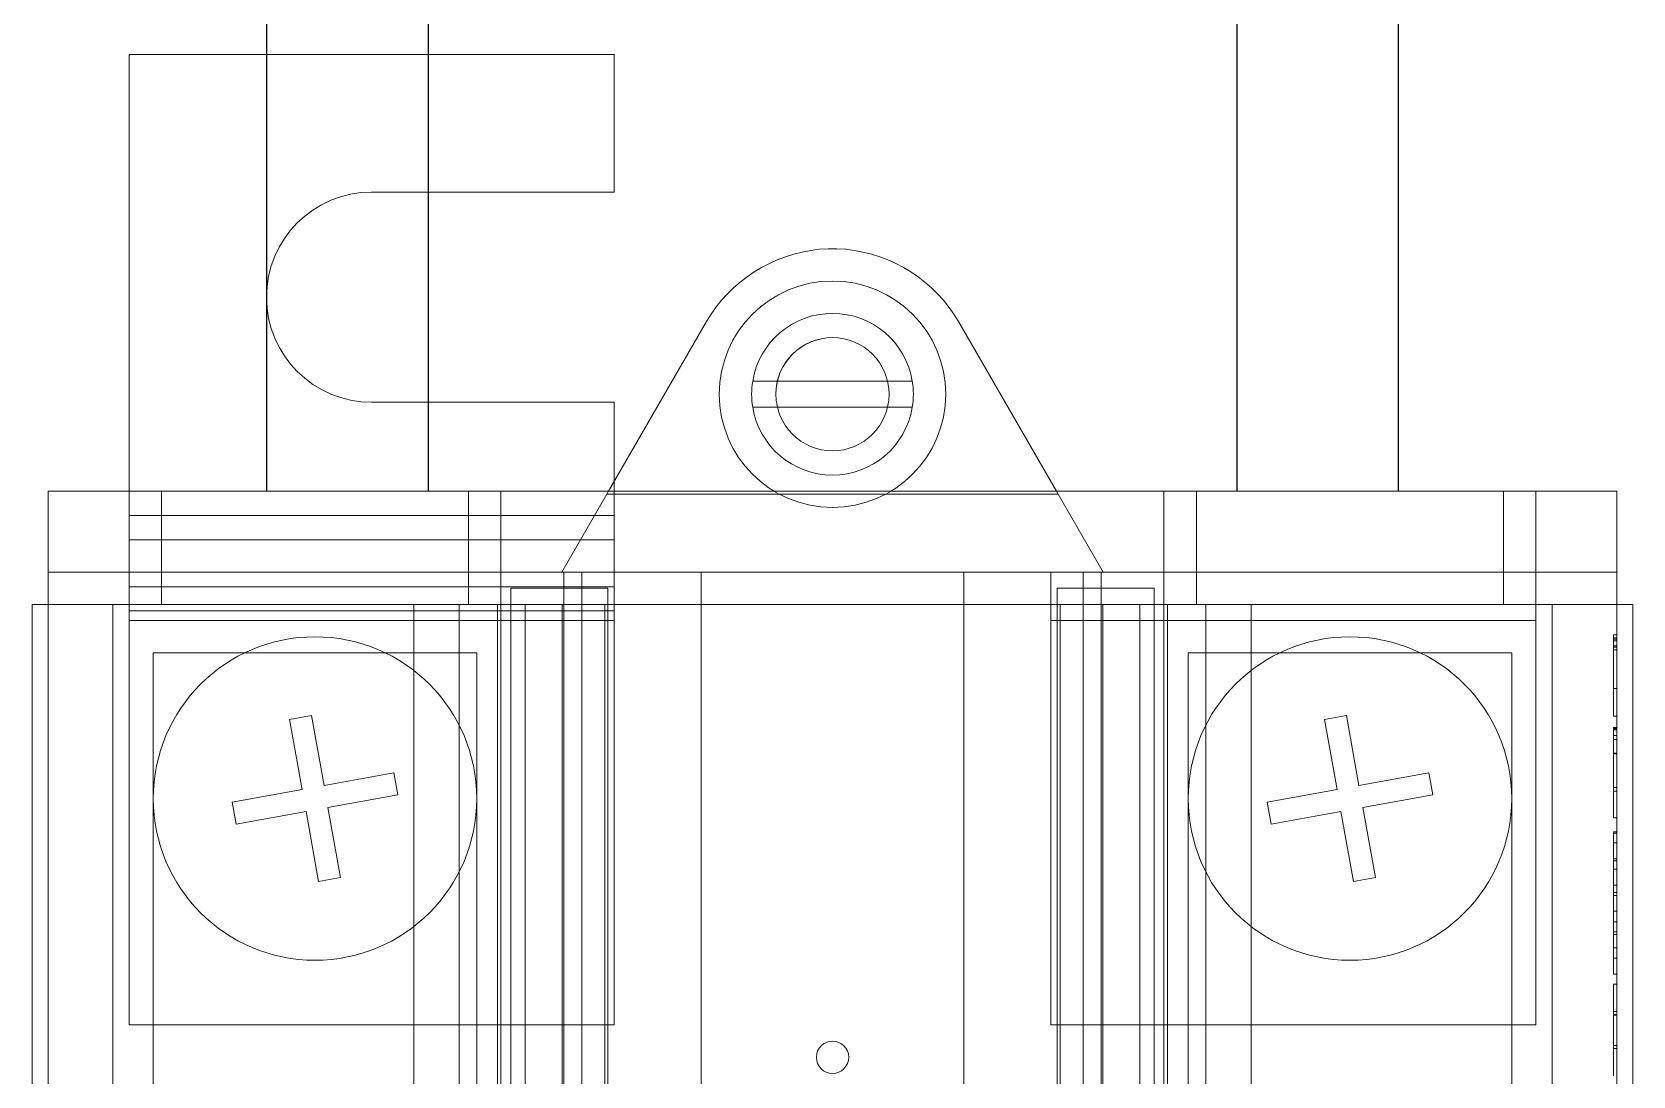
# Model space of a CAD drawing. Header units: millimetres. Extents: x 37984 to 70752, y 14140 to 37584.
# Drawn here: x 45640.73 to 45690.23, y 28303.08 to 28335.36 of the extents above; entities that cross this region are included whole.
import ezdxf

# ---------------------------------------------------------------- set-up
doc = ezdxf.new("R2010")
doc.units = ezdxf.units.MM
doc.set_wipeout_variables(frame=1)
doc.layers.add('000-PI-Oprema', color=30, linetype='Continuous', lineweight=5)
doc.layers.add('004-PI-DIN Šina', color=3, linetype='Continuous')

# ---------------------------------------------------------------- blocks, each defined once
blk = doc.blocks.new('*U529')
at = {"layer": '004-PI-DIN Šina'}
blk.add_lwpolyline([(220, -17.5), (220, 17.5), (0, 17.5), (0, -17.5)], close=True, dxfattribs=at)
for points in [[(0, 12.5), (220, 12.5)], [(0, -12.5), (220, -12.5)]]:
    blk.add_lwpolyline(points, dxfattribs=at)
blk = doc.blocks.new('TCB 17-20')
at = {"layer": '000-PI-Oprema'}
for p, q in [((45645.875, 28334.661), (45643.733, 28334.661)), ((45643.733, 28334.661), (45643.733, 28334.661)), ((45648.018, 28334.661), (45645.875, 28334.661)), ((45650.161, 28334.661), (45648.018, 28334.661)), ((45652.304, 28334.661), (45650.161, 28334.661)), ((45654.447, 28334.661), (45652.304, 28334.661)), ((45656.59, 28334.661), (45654.447, 28334.661)), ((45658.733, 28334.661), (45656.59, 28334.661)), ((45658.733, 28330.411), (45658.733, 28334.661)), ((45658.733, 28334.661), (45658.733, 28334.661)), ((45651.233, 28330.411), (45651.233, 28330.411)), ((45658.733, 28330.411), (45651.233, 28330.411)), ((45658.733, 28330.411), (45658.733, 28330.411)), ((45663.53, 28328.203), (45663.775, 28328.314)), ((45663.775, 28328.314), (45664.026, 28328.41)), ((45664.026, 28328.41), (45664.283, 28328.491)), ((45664.283, 28328.491), (45664.544, 28328.558)), ((45664.544, 28328.558), (45664.809, 28328.608)), ((45664.809, 28328.608), (45665.078, 28328.642)), ((45665.078, 28328.642), (45665.348, 28328.659)), ((45665.348, 28328.659), (45665.62, 28328.659)), ((45665.62, 28328.659), (45665.891, 28328.641)), ((45665.891, 28328.641), (45666.159, 28328.607)), ((45666.159, 28328.607), (45666.424, 28328.557)), ((45666.424, 28328.557), (45666.685, 28328.491)), ((45666.685, 28328.491), (45666.942, 28328.409)), ((45666.942, 28328.409), (45667.193, 28328.313)), ((45667.193, 28328.313), (45667.437, 28328.203)), ((45662.626, 28327.626), (45662.839, 28327.79)), ((45662.839, 28327.79), (45663.061, 28327.941)), ((45663.061, 28327.941), (45663.291, 28328.079)), ((45663.291, 28328.079), (45663.53, 28328.203)), ((45667.437, 28328.203), (45667.675, 28328.078)), ((45667.675, 28328.078), (45667.906, 28327.94)), ((45667.906, 28327.94), (45668.127, 28327.789)), ((45668.127, 28327.789), (45668.34, 28327.626)), ((45662.231, 28327.264), (45662.423, 28327.451)), ((45662.423, 28327.451), (45662.626, 28327.626)), ((45668.34, 28327.626), (45668.542, 28327.451)), ((45668.542, 28327.451), (45668.734, 28327.264)), ((45661.727, 28326.639), (45661.882, 28326.858)), ((45661.882, 28326.858), (45662.051, 28327.066)), ((45662.051, 28327.066), (45662.231, 28327.264)), ((45668.734, 28327.264), (45668.915, 28327.066)), ((45668.915, 28327.066), (45669.083, 28326.857)), ((45669.083, 28326.857), (45669.238, 28326.639)), ((45661.585, 28326.411), (45661.727, 28326.639)), ((45661.585, 28326.411), (45661.585, 28326.411)), ((45669.238, 28326.639), (45669.38, 28326.411)), ((45669.38, 28326.411), (45669.38, 28326.411)), ((45663.015, 28324.561), (45667.95, 28324.561)), ((45651.233, 28323.911), (45651.233, 28323.911)), ((45651.233, 28323.911), (45658.733, 28323.911)), ((45658.733, 28323.911), (45658.733, 28323.911)), ((45658.733, 28321.47), (45658.733, 28323.911)), ((45663.015, 28323.761), (45667.95, 28323.761)), ((45640.733, 28289.661), (45640.733, 28317.661)), ((45640.733, 28317.661), (45640.733, 28317.661)), ((45690.232, 28317.661), (45690.232, 28289.661)), ((45690.232, 28317.661), (45690.232, 28317.661))]:
    blk.add_line(p, q, dxfattribs=at)
for centre, radius, start, end in [((45651.233, 28327.161), 3.25, 90, 180), ((45665.482, 28324.161), 3.5, 0, 180), ((45651.233, 28327.161), 3.25, 180, 270), ((45665.482, 28324.161), 2.5, 9.2069, 170.7931), ((45665.482, 28324.161), 1.75, 0, 180), ((45665.482, 28324.161), 2.5, 170.7931, 180), ((45665.482, 28324.161), 2.5, 0, 9.2069), ((45665.482, 28324.161), 2.5, 180, 189.2069), ((45665.482, 28324.161), 1.75, 180, 0), ((45665.482, 28324.161), 2.5, 350.7931, 0), ((45665.482, 28324.161), 2.5, 189.2069, 350.7931)]:
    blk.add_arc(centre, radius, start, end, dxfattribs=at)
for start_param, end_param in [(1.570796, 3.141593), (0, 1.570796), (3.141593, 6.283185)]:
    blk.add_ellipse((45665.482, 28324.161), major_axis=(1.75, 0), ratio=1, start_param=start_param, end_param=end_param, dxfattribs=at)
at = {"color": 0}
blk.add_wipeout([(45641.232, 28321.161), (45689.732, 28321.161), (45689.732, 28286.161), (45641.232, 28286.161)], dxfattribs=at).dxf.layer = '000-PI-Oprema'
at = {"layer": '000-PI-Oprema'}
for p, q in [((45643.733, 28321.161), (45643.733, 28334.661)), ((45658.554, 28321.161), (45661.585, 28326.411)), ((45669.38, 28326.411), (45672.411, 28321.161)), ((45658.733, 28320.406), (45658.733, 28321.47)), ((45641.232, 28321.161), (45689.732, 28321.161)), ((45641.232, 28321.161), (45641.232, 28321.161)), ((45641.232, 28317.661), (45641.232, 28321.161)), ((45643.732, 28321.161), (45643.732, 28321.161)), ((45643.732, 28321.161), (45643.732, 28317.661)), ((45643.733, 28320.406), (45643.733, 28321.161)), ((45644.732, 28321.161), (45644.732, 28317.661)), ((45644.732, 28321.161), (45644.732, 28317.661)), ((45654.232, 28321.161), (45654.232, 28317.661)), ((45654.232, 28321.161), (45654.232, 28317.661)), ((45655.232, 28321.161), (45655.232, 28321.161)), ((45655.232, 28321.161), (45655.232, 28317.661)), ((45657.111, 28318.661), (45658.501, 28321.069)), ((45658.501, 28321.069), (45658.554, 28321.161)), ((45658.501, 28321.069), (45672.464, 28321.069)), ((45672.411, 28321.161), (45672.464, 28321.069)), ((45672.464, 28321.069), (45673.854, 28318.661)), ((45675.732, 28321.161), (45675.732, 28321.161)), ((45675.732, 28321.161), (45675.732, 28317.661)), ((45676.732, 28321.161), (45676.732, 28317.661)), ((45676.732, 28321.161), (45676.732, 28317.661)), ((45686.232, 28321.161), (45686.232, 28317.661)), ((45686.232, 28321.161), (45686.232, 28317.661)), ((45687.232, 28321.161), (45687.232, 28321.161)), ((45687.232, 28321.161), (45687.232, 28317.661)), ((45689.732, 28321.161), (45689.732, 28321.161)), ((45689.732, 28321.161), (45689.732, 28317.661)), ((45645.875, 28320.406), (45643.733, 28320.406)), ((45643.733, 28318.206), (45643.733, 28320.406)), ((45648.018, 28320.406), (45645.875, 28320.406)), ((45650.161, 28320.406), (45648.018, 28320.406)), ((45652.304, 28320.406), (45650.161, 28320.406)), ((45654.447, 28320.406), (45652.304, 28320.406)), ((45656.59, 28320.406), (45654.447, 28320.406)), ((45658.733, 28320.406), (45656.59, 28320.406)), ((45658.733, 28318.206), (45658.733, 28320.406)), ((45658.733, 28319.661), (45643.733, 28319.661)), ((45641.232, 28318.661), (45641.232, 28318.661)), ((45641.232, 28318.661), (45657.111, 28318.661)), ((45643.732, 28318.661), (45643.732, 28318.661)), ((45655.232, 28318.661), (45655.232, 28318.661)), ((45657.111, 28318.661), (45657.111, 28318.661)), ((45673.854, 28318.661), (45657.111, 28318.661)), ((45657.176, 28288.661), (45657.176, 28318.661)), ((45657.176, 28288.661), (45657.176, 28318.661)), ((45657.732, 28318.661), (45657.732, 28318.661)), ((45657.732, 28318.661), (45657.732, 28318.661)), ((45657.732, 28288.661), (45657.732, 28318.661)), ((45658.732, 28318.661), (45658.732, 28318.661)), ((45658.732, 28304.661), (45658.732, 28318.661)), ((45661.42, 28288.661), (45661.42, 28318.661)), ((45661.42, 28288.661), (45661.42, 28318.661)), ((45669.544, 28288.661), (45669.544, 28318.661)), ((45669.544, 28288.661), (45669.544, 28318.661)), ((45672.232, 28318.661), (45672.232, 28318.661)), ((45672.232, 28318.661), (45672.232, 28304.661)), ((45673.232, 28318.661), (45673.232, 28318.661)), ((45673.232, 28318.661), (45673.232, 28318.661)), ((45673.232, 28288.661), (45673.232, 28318.661)), ((45673.789, 28288.661), (45673.789, 28318.661)), ((45673.789, 28288.661), (45673.789, 28318.661)), ((45673.854, 28318.661), (45673.854, 28318.661)), ((45673.854, 28318.661), (45689.732, 28318.661)), ((45675.732, 28318.661), (45675.732, 28318.661)), ((45687.232, 28318.661), (45687.232, 28318.661)), ((45689.732, 28318.661), (45689.732, 28318.661)), ((45658.733, 28318.206), (45643.733, 28318.206)), ((45643.733, 28304.661), (45643.733, 28318.206)), ((45655.533, 28317.661), (45655.533, 28318.161)), ((45655.533, 28318.161), (45658.533, 28318.161)), ((45655.533, 28318.161), (45655.533, 28317.661)), ((45657.033, 28318.161), (45655.533, 28318.161)), ((45658.533, 28318.161), (45657.033, 28318.161)), ((45658.533, 28318.161), (45658.533, 28288.361)), ((45658.533, 28288.361), (45658.533, 28318.161)), ((45658.733, 28304.661), (45658.733, 28318.206)), ((45672.432, 28318.161), (45672.432, 28288.361)), ((45675.432, 28318.161), (45672.432, 28318.161)), ((45673.932, 28318.161), (45672.432, 28318.161)), ((45672.432, 28288.361), (45672.432, 28318.161)), ((45675.432, 28318.161), (45673.932, 28318.161)), ((45675.432, 28317.661), (45675.432, 28318.161)), ((45675.432, 28318.161), (45675.432, 28317.661)), ((45640.733, 28317.661), (45652.533, 28317.661)), ((45641.232, 28317.661), (45641.232, 28317.661)), ((45641.232, 28289.661), (45641.232, 28317.661)), ((45643.232, 28317.661), (45643.232, 28317.661)), ((45643.232, 28317.661), (45643.232, 28313.661)), ((45643.233, 28317.661), (45643.233, 28317.661)), ((45643.233, 28289.661), (45643.233, 28317.661)), ((45643.732, 28317.661), (45643.732, 28317.661)), ((45643.732, 28304.661), (45643.732, 28317.661)), ((45645.875, 28317.461), (45643.733, 28317.461)), ((45648.018, 28317.461), (45645.875, 28317.461)), ((45650.161, 28317.461), (45648.018, 28317.461)), ((45652.304, 28317.461), (45650.161, 28317.461)), ((45654.447, 28317.461), (45652.304, 28317.461)), ((45652.533, 28317.661), (45678.432, 28317.661)), ((45652.533, 28317.661), (45652.533, 28289.661)), ((45652.533, 28317.661), (45652.533, 28317.661)), ((45653.942, 28289.661), (45653.942, 28317.661)), ((45656.59, 28317.461), (45654.447, 28317.461)), ((45655.124, 28289.661), (45655.124, 28317.661)), ((45655.232, 28317.661), (45655.232, 28317.661)), ((45655.232, 28289.661), (45655.232, 28317.661)), ((45655.536, 28289.661), (45655.536, 28317.661)), ((45655.982, 28317.661), (45655.982, 28289.661)), ((45655.982, 28317.661), (45655.982, 28317.661)), ((45658.733, 28317.461), (45656.59, 28317.461)), ((45657.127, 28289.661), (45657.127, 28317.661)), ((45658.447, 28317.661), (45658.447, 28289.661)), ((45672.518, 28317.661), (45672.518, 28289.661)), ((45673.839, 28317.661), (45673.839, 28289.661)), ((45674.982, 28317.661), (45674.982, 28317.661)), ((45674.982, 28317.661), (45674.982, 28289.661)), ((45675.43, 28317.661), (45675.43, 28289.661)), ((45675.732, 28317.661), (45675.732, 28317.661)), ((45675.732, 28289.661), (45675.732, 28317.661)), ((45675.841, 28317.661), (45675.841, 28289.661)), ((45677.023, 28317.661), (45677.023, 28289.661)), ((45678.432, 28289.661), (45678.432, 28317.661)), ((45678.432, 28317.661), (45690.232, 28317.661)), ((45678.432, 28317.661), (45678.432, 28317.661)), ((45687.232, 28317.661), (45687.232, 28317.661)), ((45687.232, 28304.661), (45687.232, 28317.661)), ((45687.732, 28317.661), (45687.732, 28317.661)), ((45687.732, 28317.661), (45687.732, 28313.661)), ((45687.732, 28317.661), (45687.732, 28289.661)), ((45687.732, 28317.661), (45687.732, 28317.661)), ((45689.732, 28317.661), (45689.732, 28317.661)), ((45689.732, 28289.661), (45689.732, 28317.661)), ((45643.732, 28317.161), (45643.732, 28317.161)), ((45658.732, 28317.161), (45643.732, 28317.161)), ((45658.732, 28317.161), (45658.732, 28317.161)), ((45672.232, 28317.161), (45687.232, 28317.161)), ((45672.232, 28317.161), (45672.232, 28317.161)), ((45687.232, 28317.161), (45687.232, 28317.161)), ((45689.632, 28316.719), (45689.632, 28316.704)), ((45689.649, 28316.719), (45689.632, 28316.719)), ((45689.632, 28316.719), (45689.632, 28316.719)), ((45689.632, 28316.719), (45689.632, 28316.719)), ((45689.632, 28316.719), (45689.632, 28316.719)), ((45689.632, 28316.719), (45689.632, 28316.719)), ((45689.632, 28316.719), (45689.632, 28316.719)), ((45689.632, 28316.719), (45689.632, 28316.719)), ((45689.632, 28316.719), (45689.647, 28316.719)), ((45689.632, 28316.704), (45689.632, 28316.688)), ((45689.632, 28316.688), (45689.632, 28316.673)), ((45689.632, 28316.673), (45689.632, 28316.658)), ((45689.632, 28316.658), (45689.632, 28316.642)), ((45689.632, 28316.642), (45689.632, 28316.627)), ((45689.649, 28316.627), (45689.632, 28316.627)), ((45689.632, 28316.627), (45689.632, 28316.611)), ((45689.632, 28316.611), (45689.632, 28316.595)), ((45689.632, 28316.595), (45689.632, 28316.58)), ((45689.632, 28316.591), (45689.647, 28316.591)), ((45689.632, 28316.58), (45689.632, 28316.564)), ((45689.632, 28316.564), (45689.632, 28316.548)), ((45689.632, 28316.548), (45689.632, 28316.533)), ((45689.649, 28316.533), (45689.632, 28316.533)), ((45689.632, 28316.533), (45689.632, 28316.502)), ((45689.632, 28316.502), (45689.632, 28316.471)), ((45689.632, 28316.471), (45689.632, 28316.439)), ((45689.632, 28316.439), (45689.632, 28316.408)), ((45689.632, 28316.408), (45689.632, 28316.376)), ((45689.647, 28316.719), (45689.661, 28316.719)), ((45689.647, 28316.591), (45689.661, 28316.591)), ((45689.666, 28316.719), (45689.649, 28316.719)), ((45689.666, 28316.627), (45689.649, 28316.627)), ((45689.666, 28316.533), (45689.649, 28316.533)), ((45689.661, 28316.719), (45689.675, 28316.719)), ((45689.661, 28316.591), (45689.675, 28316.591)), ((45689.682, 28316.719), (45689.666, 28316.719)), ((45689.682, 28316.627), (45689.666, 28316.627)), ((45689.682, 28316.533), (45689.666, 28316.533)), ((45689.675, 28316.719), (45689.69, 28316.719)), ((45689.675, 28316.591), (45689.69, 28316.591)), ((45689.699, 28316.719), (45689.682, 28316.719)), ((45689.699, 28316.627), (45689.682, 28316.627)), ((45689.699, 28316.533), (45689.682, 28316.533)), ((45689.69, 28316.719), (45689.704, 28316.719)), ((45689.69, 28316.591), (45689.704, 28316.591)), ((45689.716, 28316.719), (45689.699, 28316.719)), ((45689.716, 28316.627), (45689.699, 28316.627)), ((45689.716, 28316.533), (45689.699, 28316.533)), ((45689.704, 28316.719), (45689.718, 28316.719)), ((45689.704, 28316.591), (45689.718, 28316.591)), ((45689.732, 28316.719), (45689.716, 28316.719)), ((45689.732, 28316.627), (45689.716, 28316.627)), ((45689.732, 28316.533), (45689.716, 28316.533)), ((45689.718, 28316.719), (45689.732, 28316.719)), ((45689.718, 28316.591), (45689.732, 28316.591)), ((45644.482, 28311.661), (45644.482, 28316.161)), ((45644.482, 28316.161), (45647.303, 28316.161)), ((45644.482, 28316.161), (45644.482, 28316.161)), ((45647.303, 28316.161), (45651.662, 28316.161)), ((45651.662, 28316.161), (45654.482, 28316.161)), ((45654.482, 28316.161), (45654.482, 28311.661)), ((45654.482, 28316.161), (45654.482, 28316.161)), ((45676.482, 28311.661), (45676.482, 28316.161)), ((45676.482, 28316.161), (45679.303, 28316.161)), ((45676.482, 28316.161), (45676.482, 28316.161)), ((45679.303, 28316.161), (45683.662, 28316.161)), ((45683.662, 28316.161), (45686.482, 28316.161)), ((45686.482, 28316.161), (45686.482, 28311.661)), ((45686.482, 28316.161), (45686.482, 28316.161)), ((45689.632, 28316.381), (45689.647, 28316.381)), ((45689.632, 28316.376), (45689.632, 28316.345)), ((45689.649, 28316.345), (45689.632, 28316.345)), ((45689.632, 28316.345), (45689.632, 28316.344)), ((45689.632, 28316.344), (45689.632, 28316.344)), ((45689.632, 28316.344), (45689.632, 28316.343)), ((45689.632, 28316.343), (45689.632, 28316.343)), ((45689.632, 28316.343), (45689.632, 28316.343)), ((45689.632, 28316.343), (45689.632, 28316.342)), ((45689.632, 28316.342), (45689.647, 28316.342)), ((45689.632, 28316.342), (45689.632, 28316.248)), ((45689.632, 28316.256), (45689.647, 28316.256)), ((45689.632, 28316.248), (45689.632, 28316.153)), ((45689.632, 28316.153), (45689.632, 28316.058)), ((45689.632, 28316.058), (45689.632, 28315.963)), ((45689.632, 28315.963), (45689.632, 28315.868)), ((45689.647, 28316.381), (45689.661, 28316.381)), ((45689.647, 28316.342), (45689.661, 28316.342)), ((45689.647, 28316.256), (45689.661, 28316.256)), ((45689.666, 28316.345), (45689.649, 28316.345)), ((45689.661, 28316.381), (45689.675, 28316.381)), ((45689.661, 28316.342), (45689.675, 28316.342)), ((45689.661, 28316.256), (45689.675, 28316.256)), ((45689.682, 28316.345), (45689.666, 28316.345)), ((45689.675, 28316.381), (45689.69, 28316.381)), ((45689.675, 28316.342), (45689.69, 28316.342)), ((45689.675, 28316.256), (45689.69, 28316.256)), ((45689.699, 28316.345), (45689.682, 28316.345)), ((45689.69, 28316.381), (45689.704, 28316.381)), ((45689.69, 28316.342), (45689.704, 28316.342)), ((45689.69, 28316.256), (45689.704, 28316.256)), ((45689.716, 28316.345), (45689.699, 28316.345)), ((45689.704, 28316.381), (45689.718, 28316.381)), ((45689.704, 28316.342), (45689.718, 28316.342)), ((45689.704, 28316.256), (45689.718, 28316.256)), ((45689.732, 28316.345), (45689.716, 28316.345)), ((45689.718, 28316.381), (45689.732, 28316.381)), ((45689.718, 28316.342), (45689.732, 28316.342)), ((45689.718, 28316.256), (45689.732, 28316.256)), ((45689.632, 28315.868), (45689.632, 28315.772)), ((45689.632, 28315.772), (45689.632, 28315.678)), ((45689.632, 28315.678), (45689.632, 28315.583)), ((45689.632, 28315.583), (45689.632, 28315.49)), ((45689.632, 28315.49), (45689.632, 28315.398)), ((45689.632, 28315.398), (45689.632, 28315.307)), ((45689.632, 28315.307), (45689.632, 28315.218)), ((45689.632, 28315.218), (45689.632, 28315.131)), ((45689.632, 28315.131), (45689.632, 28315.047)), ((45689.732, 28315.066), (45689.632, 28315.066)), ((45689.632, 28315.047), (45689.632, 28314.966)), ((45689.632, 28314.966), (45689.632, 28314.889)), ((45689.632, 28314.889), (45689.632, 28314.814)), ((45689.632, 28314.814), (45689.632, 28314.743)), ((45689.632, 28314.743), (45689.632, 28314.676)), ((45689.632, 28314.676), (45689.632, 28314.613)), ((45689.632, 28314.613), (45689.632, 28314.555)), ((45689.632, 28314.555), (45689.632, 28314.5)), ((45689.632, 28314.5), (45689.632, 28314.449)), ((45689.632, 28314.449), (45689.632, 28314.403)), ((45649.372, 28314.224), (45648.693, 28314.102)), ((45648.693, 28314.102), (45649.082, 28311.939)), ((45648.693, 28314.102), (45648.693, 28314.102)), ((45649.761, 28312.062), (45649.372, 28314.224)), ((45649.372, 28314.224), (45649.372, 28314.224)), ((45681.372, 28314.224), (45680.693, 28314.102)), ((45680.693, 28314.102), (45681.082, 28311.939)), ((45680.693, 28314.102), (45680.693, 28314.102)), ((45681.761, 28312.062), (45681.372, 28314.224)), ((45681.372, 28314.224), (45681.372, 28314.224)), ((45689.632, 28314.403), (45689.632, 28314.362)), ((45689.632, 28314.362), (45689.632, 28314.325)), ((45689.632, 28314.325), (45689.632, 28314.293)), ((45689.632, 28314.293), (45689.632, 28314.266)), ((45689.632, 28314.266), (45689.632, 28314.244)), ((45689.632, 28314.244), (45689.632, 28314.226)), ((45689.632, 28314.226), (45689.632, 28314.214)), ((45689.632, 28314.214), (45689.632, 28314.208)), ((45689.649, 28314.206), (45689.632, 28314.206)), ((45689.666, 28314.206), (45689.649, 28314.206)), ((45689.682, 28314.206), (45689.666, 28314.206)), ((45689.699, 28314.206), (45689.682, 28314.206)), ((45689.716, 28314.206), (45689.699, 28314.206)), ((45689.732, 28314.206), (45689.716, 28314.206)), ((45643.232, 28313.661), (45643.232, 28309.661)), ((45687.732, 28313.661), (45687.732, 28309.661)), ((45689.649, 28313.86), (45689.632, 28313.86)), ((45689.632, 28313.856), (45689.632, 28313.855)), ((45689.632, 28313.855), (45689.632, 28313.848)), ((45689.649, 28313.848), (45689.632, 28313.848)), ((45689.632, 28313.848), (45689.647, 28313.848)), ((45689.632, 28313.848), (45689.632, 28313.833)), ((45689.632, 28313.833), (45689.632, 28313.811)), ((45689.649, 28313.83), (45689.632, 28313.83)), ((45689.649, 28313.82), (45689.632, 28313.82)), ((45689.632, 28313.811), (45689.632, 28313.78)), ((45689.649, 28313.808), (45689.632, 28313.808)), ((45689.632, 28313.808), (45689.647, 28313.808)), ((45689.632, 28313.781), (45689.647, 28313.781)), ((45689.632, 28313.78), (45689.632, 28313.741)), ((45689.632, 28313.741), (45689.632, 28313.692)), ((45689.632, 28313.692), (45689.632, 28313.633)), ((45689.632, 28313.633), (45689.632, 28313.565)), ((45689.632, 28313.609), (45689.647, 28313.609)), ((45689.632, 28313.565), (45689.632, 28313.489)), ((45689.632, 28313.489), (45689.632, 28313.406)), ((45689.632, 28313.486), (45689.647, 28313.486)), ((45689.647, 28313.848), (45689.661, 28313.848)), ((45689.647, 28313.808), (45689.661, 28313.808)), ((45689.647, 28313.781), (45689.661, 28313.781)), ((45689.647, 28313.609), (45689.661, 28313.609)), ((45689.647, 28313.486), (45689.661, 28313.486)), ((45689.666, 28313.86), (45689.649, 28313.86)), ((45689.666, 28313.848), (45689.649, 28313.848)), ((45689.666, 28313.83), (45689.649, 28313.83)), ((45689.666, 28313.82), (45689.649, 28313.82)), ((45689.666, 28313.808), (45689.649, 28313.808)), ((45689.661, 28313.848), (45689.675, 28313.848)), ((45689.661, 28313.808), (45689.675, 28313.808)), ((45689.661, 28313.781), (45689.675, 28313.781)), ((45689.661, 28313.609), (45689.675, 28313.609)), ((45689.661, 28313.486), (45689.675, 28313.486)), ((45689.682, 28313.86), (45689.666, 28313.86)), ((45689.682, 28313.848), (45689.666, 28313.848)), ((45689.682, 28313.83), (45689.666, 28313.83)), ((45689.682, 28313.82), (45689.666, 28313.82)), ((45689.682, 28313.808), (45689.666, 28313.808)), ((45689.675, 28313.848), (45689.69, 28313.848)), ((45689.675, 28313.808), (45689.69, 28313.808)), ((45689.675, 28313.781), (45689.69, 28313.781)), ((45689.675, 28313.609), (45689.69, 28313.609)), ((45689.675, 28313.486), (45689.69, 28313.486)), ((45689.699, 28313.86), (45689.682, 28313.86)), ((45689.699, 28313.848), (45689.682, 28313.848)), ((45689.699, 28313.83), (45689.682, 28313.83)), ((45689.699, 28313.82), (45689.682, 28313.82)), ((45689.699, 28313.808), (45689.682, 28313.808)), ((45689.69, 28313.848), (45689.704, 28313.848)), ((45689.69, 28313.808), (45689.704, 28313.808)), ((45689.69, 28313.781), (45689.704, 28313.781)), ((45689.69, 28313.609), (45689.704, 28313.609)), ((45689.69, 28313.486), (45689.704, 28313.486)), ((45689.716, 28313.86), (45689.699, 28313.86)), ((45689.716, 28313.848), (45689.699, 28313.848)), ((45689.716, 28313.83), (45689.699, 28313.83)), ((45689.716, 28313.82), (45689.699, 28313.82)), ((45689.716, 28313.808), (45689.699, 28313.808)), ((45689.704, 28313.848), (45689.718, 28313.848)), ((45689.704, 28313.808), (45689.718, 28313.808)), ((45689.704, 28313.781), (45689.718, 28313.781)), ((45689.704, 28313.609), (45689.718, 28313.609)), ((45689.704, 28313.486), (45689.718, 28313.486)), ((45689.732, 28313.86), (45689.716, 28313.86)), ((45689.732, 28313.848), (45689.716, 28313.848)), ((45689.732, 28313.83), (45689.716, 28313.83)), ((45689.732, 28313.82), (45689.716, 28313.82)), ((45689.732, 28313.808), (45689.716, 28313.808)), ((45689.718, 28313.848), (45689.732, 28313.848)), ((45689.718, 28313.808), (45689.732, 28313.808)), ((45689.718, 28313.781), (45689.732, 28313.781)), ((45689.718, 28313.609), (45689.732, 28313.609)), ((45689.718, 28313.486), (45689.732, 28313.486)), ((45689.632, 28313.406), (45689.632, 28313.319)), ((45689.632, 28313.319), (45689.632, 28313.227)), ((45689.632, 28313.227), (45689.632, 28313.132)), ((45689.632, 28313.132), (45689.632, 28313.034)), ((45689.732, 28313.06), (45689.632, 28313.06)), ((45689.647, 28313.046), (45689.632, 28313.046)), ((45689.632, 28313.034), (45689.632, 28312.934)), ((45689.632, 28312.934), (45689.632, 28312.834)), ((45689.661, 28313.046), (45689.647, 28313.046)), ((45689.675, 28313.046), (45689.661, 28313.046)), ((45689.69, 28313.046), (45689.675, 28313.046)), ((45689.704, 28313.046), (45689.69, 28313.046)), ((45689.718, 28313.046), (45689.704, 28313.046)), ((45689.732, 28313.046), (45689.718, 28313.046)), ((45689.732, 28313.06), (45689.732, 28313.058)), ((45689.732, 28313.058), (45689.732, 28313.055)), ((45689.732, 28313.055), (45689.732, 28313.049)), ((45689.732, 28313.049), (45689.732, 28313.04)), ((45689.732, 28313.04), (45689.732, 28313.028)), ((45689.732, 28313.028), (45689.732, 28313.013)), ((45689.732, 28313.013), (45689.732, 28312.994)), ((45689.732, 28312.994), (45689.732, 28312.973)), ((45689.732, 28312.973), (45689.732, 28312.949)), ((45689.732, 28312.949), (45689.732, 28312.922)), ((45651.924, 28312.451), (45649.761, 28312.062)), ((45652.046, 28311.772), (45651.924, 28312.451)), ((45651.924, 28312.451), (45651.924, 28312.451)), ((45683.924, 28312.451), (45681.761, 28312.062)), ((45684.046, 28311.772), (45683.924, 28312.451)), ((45683.924, 28312.451), (45683.924, 28312.451)), ((45689.632, 28312.834), (45689.632, 28312.733)), ((45689.632, 28312.733), (45689.632, 28312.634)), ((45689.632, 28312.634), (45689.632, 28312.535)), ((45689.632, 28312.535), (45689.632, 28312.437)), ((45689.632, 28312.437), (45689.632, 28312.34)), ((45689.732, 28312.922), (45689.732, 28312.892)), ((45689.732, 28312.892), (45689.732, 28312.861)), ((45689.732, 28312.861), (45689.732, 28312.828)), ((45689.732, 28312.828), (45689.732, 28312.793)), ((45689.732, 28312.793), (45689.732, 28312.758)), ((45689.732, 28312.758), (45689.732, 28312.722)), ((45689.732, 28312.722), (45689.732, 28312.686)), ((45689.732, 28312.686), (45689.732, 28312.649)), ((45689.732, 28312.649), (45689.732, 28312.613)), ((45689.732, 28312.613), (45689.732, 28312.577)), ((45689.732, 28312.577), (45689.732, 28312.541)), ((45689.732, 28312.541), (45689.732, 28312.505)), ((45689.732, 28312.505), (45689.732, 28312.47)), ((45689.732, 28312.47), (45689.732, 28312.436)), ((45689.732, 28312.436), (45689.732, 28312.402)), ((45649.082, 28311.939), (45646.919, 28311.55)), ((45649.082, 28311.939), (45649.082, 28311.939)), ((45649.761, 28312.062), (45649.761, 28312.062)), ((45681.082, 28311.939), (45678.919, 28311.55)), ((45681.082, 28311.939), (45681.082, 28311.939)), ((45681.761, 28312.062), (45681.761, 28312.062)), ((45689.632, 28312.34), (45689.632, 28312.244)), ((45689.632, 28312.244), (45689.632, 28312.15)), ((45689.632, 28312.15), (45689.632, 28312.059)), ((45689.632, 28312.059), (45689.632, 28311.97)), ((45689.632, 28312.001), (45689.647, 28312.001)), ((45689.632, 28311.97), (45689.632, 28311.883)), ((45689.647, 28312.001), (45689.661, 28312.001)), ((45689.661, 28312.001), (45689.675, 28312.001)), ((45689.675, 28312.001), (45689.69, 28312.001)), ((45689.69, 28312.001), (45689.704, 28312.001)), ((45689.704, 28312.001), (45689.718, 28312.001)), ((45689.718, 28312.001), (45689.732, 28312.001)), ((45689.732, 28312.402), (45689.732, 28312.368)), ((45689.732, 28312.368), (45689.732, 28312.336)), ((45689.732, 28312.336), (45689.732, 28312.305)), ((45689.732, 28312.305), (45689.732, 28312.276)), ((45689.732, 28312.276), (45689.732, 28312.247)), ((45689.732, 28312.247), (45689.732, 28312.22)), ((45689.732, 28312.22), (45689.732, 28312.194)), ((45689.732, 28312.194), (45689.732, 28312.17)), ((45689.732, 28312.17), (45689.732, 28312.147)), ((45689.732, 28312.147), (45689.732, 28312.126)), ((45689.732, 28312.126), (45689.732, 28312.106)), ((45689.732, 28312.106), (45689.732, 28312.088)), ((45689.732, 28312.088), (45689.732, 28312.071)), ((45689.732, 28312.071), (45689.732, 28312.055)), ((45689.732, 28312.055), (45689.732, 28312.04)), ((45689.732, 28312.04), (45689.732, 28312.026)), ((45689.732, 28312.026), (45689.732, 28312.013)), ((45689.732, 28312.013), (45689.732, 28312.001)), ((45644.482, 28295.661), (45644.482, 28311.661)), ((45646.919, 28311.55), (45647.041, 28310.871)), ((45646.919, 28311.55), (45646.919, 28311.55)), ((45649.883, 28311.382), (45652.046, 28311.772)), ((45652.046, 28311.772), (45652.046, 28311.772)), ((45654.482, 28311.661), (45654.482, 28295.661)), ((45676.482, 28295.661), (45676.482, 28311.661)), ((45678.919, 28311.55), (45679.041, 28310.871)), ((45678.919, 28311.55), (45678.919, 28311.55)), ((45681.883, 28311.382), (45684.046, 28311.772)), ((45684.046, 28311.772), (45684.046, 28311.772)), ((45686.482, 28311.661), (45686.482, 28295.661)), ((45689.632, 28311.891), (45689.647, 28311.891)), ((45689.632, 28311.89), (45689.649, 28311.89)), ((45689.632, 28311.888), (45689.647, 28311.888)), ((45689.732, 28311.886), (45689.632, 28311.886)), ((45689.632, 28311.883), (45689.632, 28311.799)), ((45689.632, 28311.799), (45689.632, 28311.719)), ((45689.632, 28311.719), (45689.632, 28311.641)), ((45689.632, 28311.641), (45689.632, 28311.568)), ((45689.632, 28311.568), (45689.632, 28311.499)), ((45689.632, 28311.499), (45689.632, 28311.434)), ((45689.647, 28311.891), (45689.661, 28311.891)), ((45689.647, 28311.888), (45689.661, 28311.888)), ((45689.649, 28311.89), (45689.666, 28311.89)), ((45689.661, 28311.891), (45689.675, 28311.891)), ((45689.661, 28311.888), (45689.675, 28311.888)), ((45689.666, 28311.89), (45689.682, 28311.89)), ((45689.675, 28311.891), (45689.69, 28311.891)), ((45689.675, 28311.888), (45689.69, 28311.888)), ((45689.682, 28311.89), (45689.699, 28311.89)), ((45689.69, 28311.891), (45689.704, 28311.891)), ((45689.69, 28311.888), (45689.704, 28311.888)), ((45689.699, 28311.89), (45689.716, 28311.89)), ((45689.704, 28311.891), (45689.718, 28311.891)), ((45689.704, 28311.888), (45689.718, 28311.888)), ((45689.716, 28311.89), (45689.732, 28311.89)), ((45689.718, 28311.891), (45689.732, 28311.891)), ((45689.718, 28311.888), (45689.732, 28311.888)), ((45647.041, 28310.871), (45649.204, 28311.26)), ((45649.204, 28311.26), (45649.593, 28309.097)), ((45649.204, 28311.26), (45649.204, 28311.26)), ((45650.272, 28309.22), (45649.883, 28311.382)), ((45649.883, 28311.382), (45649.883, 28311.382)), ((45679.041, 28310.871), (45681.204, 28311.26)), ((45681.204, 28311.26), (45681.593, 28309.097)), ((45681.204, 28311.26), (45681.204, 28311.26)), ((45682.272, 28309.22), (45681.883, 28311.382)), ((45681.883, 28311.382), (45681.883, 28311.382)), ((45689.632, 28311.434), (45689.632, 28311.374)), ((45689.632, 28311.374), (45689.632, 28311.319)), ((45689.632, 28311.319), (45689.632, 28311.269)), ((45689.632, 28311.269), (45689.632, 28311.225)), ((45689.632, 28311.225), (45689.632, 28311.186)), ((45689.632, 28311.186), (45689.632, 28311.152)), ((45689.632, 28311.152), (45689.632, 28311.123)), ((45689.632, 28311.123), (45689.632, 28311.1)), ((45689.632, 28311.1), (45689.632, 28311.083)), ((45689.632, 28311.083), (45689.632, 28311.072)), ((45689.632, 28311.072), (45689.632, 28311.068)), ((45689.732, 28311.068), (45689.632, 28311.068)), ((45647.041, 28310.871), (45647.041, 28310.871)), ((45679.041, 28310.871), (45679.041, 28310.871)), ((45689.632, 28310.631), (45689.632, 28310.634)), ((45689.732, 28310.634), (45689.632, 28310.634)), ((45689.632, 28310.625), (45689.632, 28310.631)), ((45689.632, 28310.615), (45689.632, 28310.625)), ((45689.632, 28310.6), (45689.632, 28310.615)), ((45689.632, 28310.58), (45689.632, 28310.6)), ((45689.632, 28310.593), (45689.647, 28310.593)), ((45689.632, 28310.554), (45689.632, 28310.58)), ((45689.632, 28310.523), (45689.632, 28310.554)), ((45689.632, 28310.488), (45689.632, 28310.523)), ((45689.632, 28310.447), (45689.632, 28310.488)), ((45689.647, 28310.593), (45689.661, 28310.593)), ((45689.661, 28310.593), (45689.675, 28310.593)), ((45689.675, 28310.593), (45689.69, 28310.593)), ((45689.69, 28310.593), (45689.704, 28310.593)), ((45689.704, 28310.593), (45689.718, 28310.593)), ((45689.718, 28310.593), (45689.732, 28310.593)), ((45689.632, 28310.402), (45689.632, 28310.447)), ((45689.632, 28310.352), (45689.632, 28310.402)), ((45689.632, 28310.299), (45689.632, 28310.352)), ((45689.632, 28310.243), (45689.632, 28310.299)), ((45689.632, 28310.293), (45689.647, 28310.293)), ((45689.632, 28310.184), (45689.632, 28310.243)), ((45689.632, 28310.124), (45689.632, 28310.184)), ((45689.632, 28310.063), (45689.632, 28310.124)), ((45689.632, 28310.001), (45689.632, 28310.063)), ((45689.632, 28309.939), (45689.632, 28310.001)), ((45689.647, 28310.293), (45689.661, 28310.293)), ((45689.661, 28310.293), (45689.675, 28310.293)), ((45689.675, 28310.293), (45689.69, 28310.293)), ((45689.69, 28310.293), (45689.704, 28310.293)), ((45689.704, 28310.293), (45689.718, 28310.293)), ((45689.718, 28310.293), (45689.732, 28310.293)), ((45643.232, 28309.661), (45643.232, 28305.661)), ((45687.732, 28309.661), (45687.732, 28305.661)), ((45689.632, 28309.877), (45689.632, 28309.939)), ((45689.632, 28309.815), (45689.632, 28309.877)), ((45689.632, 28309.753), (45689.632, 28309.815)), ((45689.649, 28309.799), (45689.632, 28309.799)), ((45689.632, 28309.692), (45689.632, 28309.753)), ((45689.632, 28309.738), (45689.732, 28309.738)), ((45689.632, 28309.632), (45689.632, 28309.692)), ((45689.632, 28309.572), (45689.632, 28309.632)), ((45689.632, 28309.514), (45689.632, 28309.572)), ((45689.632, 28309.457), (45689.632, 28309.514)), ((45689.632, 28309.479), (45689.647, 28309.479)), ((45689.647, 28309.479), (45689.661, 28309.479)), ((45689.666, 28309.799), (45689.649, 28309.799)), ((45689.661, 28309.479), (45689.675, 28309.479)), ((45689.682, 28309.799), (45689.666, 28309.799)), ((45689.675, 28309.479), (45689.69, 28309.479)), ((45689.699, 28309.799), (45689.682, 28309.799)), ((45689.69, 28309.479), (45689.704, 28309.479)), ((45689.716, 28309.799), (45689.699, 28309.799)), ((45689.704, 28309.479), (45689.718, 28309.479)), ((45689.732, 28309.799), (45689.716, 28309.799)), ((45689.718, 28309.479), (45689.732, 28309.479)), ((45649.593, 28309.097), (45650.272, 28309.22)), ((45649.593, 28309.097), (45649.593, 28309.097)), ((45650.272, 28309.22), (45650.272, 28309.22)), ((45681.593, 28309.097), (45682.272, 28309.22)), ((45681.593, 28309.097), (45681.593, 28309.097)), ((45682.272, 28309.22), (45682.272, 28309.22)), ((45689.632, 28309.402), (45689.632, 28309.457)), ((45689.632, 28309.349), (45689.632, 28309.402)), ((45689.632, 28309.297), (45689.632, 28309.349)), ((45689.632, 28309.247), (45689.632, 28309.297)), ((45689.632, 28309.198), (45689.632, 28309.247)), ((45689.632, 28309.152), (45689.632, 28309.198)), ((45689.632, 28309.107), (45689.632, 28309.152)), ((45689.632, 28309.065), (45689.632, 28309.107)), ((45689.632, 28309.024), (45689.632, 28309.065)), ((45689.632, 28308.985), (45689.632, 28309.024)), ((45689.632, 28308.985), (45689.632, 28308.979)), ((45689.632, 28308.985), (45689.647, 28308.985)), ((45689.632, 28308.979), (45689.632, 28308.972)), ((45689.632, 28308.972), (45689.632, 28308.963)), ((45689.632, 28308.963), (45689.632, 28308.954)), ((45689.647, 28308.985), (45689.661, 28308.985)), ((45689.661, 28308.985), (45689.675, 28308.985)), ((45689.675, 28308.985), (45689.69, 28308.985)), ((45689.69, 28308.985), (45689.704, 28308.985)), ((45689.704, 28308.985), (45689.718, 28308.985)), ((45689.718, 28308.985), (45689.732, 28308.985)), ((45689.632, 28308.954), (45689.632, 28308.942)), ((45689.632, 28308.942), (45689.632, 28308.929)), ((45689.632, 28308.929), (45689.632, 28308.915)), ((45689.632, 28308.915), (45689.632, 28308.9)), ((45689.632, 28308.9), (45689.632, 28308.883)), ((45689.632, 28308.883), (45689.632, 28308.865)), ((45689.632, 28308.865), (45689.632, 28308.846)), ((45689.632, 28308.846), (45689.632, 28308.826)), ((45689.632, 28308.826), (45689.632, 28308.805)), ((45689.632, 28308.805), (45689.632, 28308.782)), ((45689.632, 28308.782), (45689.632, 28308.759)), ((45689.632, 28308.713), (45689.632, 28308.759)), ((45689.632, 28308.759), (45689.647, 28308.759)), ((45689.632, 28308.663), (45689.632, 28308.713)), ((45689.632, 28308.667), (45689.647, 28308.667)), ((45689.632, 28308.611), (45689.632, 28308.663)), ((45689.632, 28308.558), (45689.632, 28308.611)), ((45689.632, 28308.503), (45689.632, 28308.558)), ((45689.632, 28308.447), (45689.632, 28308.503)), ((45689.647, 28308.759), (45689.661, 28308.759)), ((45689.647, 28308.667), (45689.661, 28308.667)), ((45689.661, 28308.759), (45689.675, 28308.759)), ((45689.661, 28308.667), (45689.675, 28308.667)), ((45689.675, 28308.759), (45689.69, 28308.759)), ((45689.675, 28308.667), (45689.69, 28308.667)), ((45689.69, 28308.759), (45689.704, 28308.759)), ((45689.69, 28308.667), (45689.704, 28308.667)), ((45689.704, 28308.759), (45689.718, 28308.759)), ((45689.704, 28308.667), (45689.718, 28308.667)), ((45689.718, 28308.759), (45689.732, 28308.759)), ((45689.718, 28308.667), (45689.732, 28308.667)), ((45689.632, 28308.391), (45689.632, 28308.447)), ((45689.632, 28308.334), (45689.632, 28308.391)), ((45689.632, 28308.277), (45689.632, 28308.334)), ((45689.632, 28308.221), (45689.632, 28308.277)), ((45689.632, 28308.164), (45689.632, 28308.221)), ((45689.732, 28308.173), (45689.632, 28308.173)), ((45689.632, 28308.108), (45689.632, 28308.164)), ((45689.632, 28308.053), (45689.632, 28308.108)), ((45689.632, 28308), (45689.632, 28308.053)), ((45689.632, 28307.947), (45689.632, 28308)), ((45689.632, 28307.895), (45689.632, 28307.947)), ((45689.632, 28307.844), (45689.632, 28307.895)), ((45689.632, 28307.853), (45689.647, 28307.853)), ((45689.632, 28307.796), (45689.632, 28307.844)), ((45689.632, 28307.749), (45689.632, 28307.796)), ((45689.632, 28307.703), (45689.632, 28307.749)), ((45689.632, 28307.659), (45689.632, 28307.703)), ((45689.632, 28307.616), (45689.632, 28307.659)), ((45689.632, 28307.575), (45689.632, 28307.616)), ((45689.632, 28307.535), (45689.632, 28307.575)), ((45689.632, 28306.723), (45689.632, 28307.535)), ((45689.632, 28307.535), (45689.647, 28307.535)), ((45689.647, 28307.853), (45689.661, 28307.853)), ((45689.647, 28307.535), (45689.661, 28307.535)), ((45689.661, 28307.853), (45689.675, 28307.853)), ((45689.661, 28307.535), (45689.675, 28307.535)), ((45689.675, 28307.853), (45689.69, 28307.853)), ((45689.675, 28307.535), (45689.69, 28307.535)), ((45689.69, 28307.853), (45689.704, 28307.853)), ((45689.69, 28307.535), (45689.704, 28307.535)), ((45689.704, 28307.853), (45689.718, 28307.853)), ((45689.704, 28307.535), (45689.718, 28307.535)), ((45689.718, 28307.853), (45689.732, 28307.853)), ((45689.718, 28307.535), (45689.732, 28307.535)), ((45689.632, 28307.46), (45689.647, 28307.46)), ((45689.632, 28307.041), (45689.647, 28307.041)), ((45689.647, 28307.46), (45689.661, 28307.46)), ((45689.647, 28307.041), (45689.661, 28307.041)), ((45689.661, 28307.46), (45689.675, 28307.46)), ((45689.661, 28307.041), (45689.675, 28307.041)), ((45689.675, 28307.46), (45689.69, 28307.46)), ((45689.675, 28307.041), (45689.69, 28307.041)), ((45689.69, 28307.46), (45689.704, 28307.46)), ((45689.69, 28307.041), (45689.704, 28307.041)), ((45689.704, 28307.46), (45689.718, 28307.46)), ((45689.704, 28307.041), (45689.718, 28307.041)), ((45689.718, 28307.46), (45689.732, 28307.46)), ((45689.718, 28307.041), (45689.732, 28307.041)), ((45689.632, 28306.231), (45689.632, 28306.723)), ((45689.632, 28306.723), (45689.647, 28306.723)), ((45689.647, 28306.723), (45689.661, 28306.723)), ((45689.661, 28306.723), (45689.675, 28306.723)), ((45689.675, 28306.723), (45689.69, 28306.723)), ((45689.69, 28306.723), (45689.704, 28306.723)), ((45689.704, 28306.723), (45689.718, 28306.723)), ((45689.718, 28306.723), (45689.732, 28306.723)), ((45689.632, 28306.231), (45689.647, 28306.231)), ((45689.647, 28306.231), (45689.661, 28306.231)), ((45689.661, 28306.231), (45689.675, 28306.231)), ((45689.675, 28306.231), (45689.69, 28306.231)), ((45689.69, 28306.231), (45689.704, 28306.231)), ((45689.704, 28306.231), (45689.718, 28306.231)), ((45689.718, 28306.231), (45689.732, 28306.231)), ((45643.232, 28305.661), (45643.232, 28301.661)), ((45687.732, 28305.661), (45687.732, 28301.661)), ((45689.632, 28305.923), (45689.632, 28305.92)), ((45689.649, 28305.923), (45689.632, 28305.923)), ((45689.632, 28305.92), (45689.632, 28305.909)), ((45689.632, 28305.909), (45689.632, 28305.889)), ((45689.632, 28305.889), (45689.632, 28305.86)), ((45689.632, 28305.86), (45689.632, 28305.82)), ((45689.632, 28305.82), (45689.632, 28305.77)), ((45689.632, 28305.77), (45689.632, 28305.709)), ((45689.632, 28305.709), (45689.632, 28305.639)), ((45689.632, 28305.639), (45689.632, 28305.56)), ((45689.632, 28305.56), (45689.632, 28305.474)), ((45689.666, 28305.923), (45689.649, 28305.923)), ((45689.682, 28305.923), (45689.666, 28305.923)), ((45689.699, 28305.923), (45689.682, 28305.923)), ((45689.716, 28305.923), (45689.699, 28305.923)), ((45689.732, 28305.923), (45689.716, 28305.923)), ((45689.632, 28305.474), (45689.632, 28305.381)), ((45689.632, 28305.381), (45689.632, 28305.284)), ((45689.632, 28305.284), (45689.632, 28305.182)), ((45689.632, 28305.182), (45689.632, 28305.077)), ((45689.632, 28305.077), (45689.632, 28304.971)), ((45689.649, 28305.077), (45689.632, 28305.077)), ((45689.666, 28305.077), (45689.649, 28305.077)), ((45689.682, 28305.077), (45689.666, 28305.077)), ((45689.699, 28305.077), (45689.682, 28305.077)), ((45689.716, 28305.077), (45689.699, 28305.077)), ((45689.732, 28305.077), (45689.716, 28305.077)), ((45689.732, 28305.077), (45689.732, 28305.078)), ((45689.732, 28305.075), (45689.732, 28305.077)), ((45689.732, 28305.071), (45689.732, 28305.075)), ((45689.732, 28305.065), (45689.732, 28305.071)), ((45689.732, 28305.057), (45689.732, 28305.065)), ((45689.732, 28305.046), (45689.732, 28305.057)), ((45689.732, 28305.032), (45689.732, 28305.046)), ((45689.732, 28305.014), (45689.732, 28305.032)), ((45689.732, 28304.992), (45689.732, 28305.014)), ((45643.732, 28304.661), (45643.732, 28304.661)), ((45658.732, 28304.661), (45643.732, 28304.661)), ((45645.875, 28304.661), (45643.733, 28304.661)), ((45643.733, 28304.661), (45643.733, 28304.661)), ((45648.018, 28304.661), (45645.875, 28304.661)), ((45650.161, 28304.661), (45648.018, 28304.661)), ((45652.304, 28304.661), (45650.161, 28304.661)), ((45654.447, 28304.661), (45652.304, 28304.661)), ((45656.59, 28304.661), (45654.447, 28304.661)), ((45658.733, 28304.661), (45656.59, 28304.661)), ((45658.732, 28304.661), (45658.732, 28304.661)), ((45658.733, 28304.661), (45658.733, 28304.661)), ((45672.232, 28304.661), (45687.232, 28304.661)), ((45672.232, 28304.661), (45672.232, 28304.661)), ((45687.232, 28304.661), (45687.232, 28304.661)), ((45689.647, 28304.982), (45689.632, 28304.982)), ((45689.632, 28304.971), (45689.632, 28304.864)), ((45689.632, 28304.967), (45689.647, 28304.967)), ((45689.632, 28304.864), (45689.632, 28304.756)), ((45689.632, 28304.756), (45689.632, 28304.648)), ((45689.632, 28304.648), (45689.632, 28304.541)), ((45689.632, 28304.541), (45689.632, 28304.434)), ((45689.661, 28304.982), (45689.647, 28304.982)), ((45689.647, 28304.967), (45689.661, 28304.967)), ((45689.675, 28304.982), (45689.661, 28304.982)), ((45689.661, 28304.967), (45689.675, 28304.967)), ((45689.69, 28304.982), (45689.675, 28304.982)), ((45689.675, 28304.967), (45689.69, 28304.967)), ((45689.704, 28304.982), (45689.69, 28304.982)), ((45689.69, 28304.967), (45689.704, 28304.967)), ((45689.718, 28304.982), (45689.704, 28304.982)), ((45689.704, 28304.967), (45689.718, 28304.967)), ((45689.732, 28304.982), (45689.718, 28304.982)), ((45689.718, 28304.967), (45689.732, 28304.967)), ((45689.732, 28304.967), (45689.732, 28304.992)), ((45689.732, 28304.938), (45689.732, 28304.967)), ((45689.732, 28304.906), (45689.732, 28304.938)), ((45689.732, 28304.871), (45689.732, 28304.906)), ((45689.732, 28304.834), (45689.732, 28304.871)), ((45689.732, 28304.795), (45689.732, 28304.834)), ((45689.732, 28304.754), (45689.732, 28304.795)), ((45689.732, 28304.713), (45689.732, 28304.754)), ((45689.732, 28304.672), (45689.732, 28304.713)), ((45689.732, 28304.63), (45689.732, 28304.672)), ((45689.732, 28304.589), (45689.732, 28304.63)), ((45689.732, 28304.548), (45689.732, 28304.589)), ((45689.732, 28304.507), (45689.732, 28304.548)), ((45689.632, 28304.434), (45689.632, 28304.328)), ((45689.632, 28304.328), (45689.632, 28304.224)), ((45689.632, 28304.224), (45689.632, 28304.121)), ((45689.632, 28304.121), (45689.632, 28304.022)), ((45689.632, 28304.022), (45689.647, 28304.022)), ((45689.632, 28303.932), (45689.632, 28304.022)), ((45689.647, 28304.022), (45689.661, 28304.022)), ((45689.661, 28304.022), (45689.675, 28304.022)), ((45689.675, 28304.022), (45689.69, 28304.022)), ((45689.69, 28304.022), (45689.704, 28304.022)), ((45689.704, 28304.022), (45689.718, 28304.022)), ((45689.718, 28304.022), (45689.732, 28304.022)), ((45689.732, 28304.467), (45689.732, 28304.507)), ((45689.732, 28304.429), (45689.732, 28304.467)), ((45689.732, 28304.391), (45689.732, 28304.429)), ((45689.732, 28304.355), (45689.732, 28304.391)), ((45689.732, 28304.32), (45689.732, 28304.355)), ((45689.732, 28304.287), (45689.732, 28304.32)), ((45689.732, 28304.255), (45689.732, 28304.287)), ((45689.732, 28304.226), (45689.732, 28304.255)), ((45689.732, 28304.197), (45689.732, 28304.226)), ((45689.732, 28304.171), (45689.732, 28304.197)), ((45689.732, 28304.146), (45689.732, 28304.171)), ((45689.732, 28304.122), (45689.732, 28304.146)), ((45689.732, 28304.1), (45689.732, 28304.122)), ((45689.732, 28304.08), (45689.732, 28304.1)), ((45689.732, 28304.061), (45689.732, 28304.08)), ((45689.732, 28304.043), (45689.732, 28304.061)), ((45689.732, 28304.027), (45689.732, 28304.043)), ((45689.732, 28304.012), (45689.732, 28304.027)), ((45689.632, 28303.844), (45689.632, 28303.932)), ((45689.647, 28303.928), (45689.632, 28303.928)), ((45689.632, 28303.761), (45689.632, 28303.844)), ((45689.632, 28303.681), (45689.632, 28303.761)), ((45689.632, 28303.606), (45689.632, 28303.681)), ((45689.632, 28303.536), (45689.632, 28303.606)), ((45689.632, 28303.47), (45689.632, 28303.536)), ((45689.661, 28303.928), (45689.647, 28303.928)), ((45689.675, 28303.928), (45689.661, 28303.928)), ((45689.69, 28303.928), (45689.675, 28303.928)), ((45689.704, 28303.928), (45689.69, 28303.928)), ((45689.718, 28303.928), (45689.704, 28303.928)), ((45689.732, 28303.928), (45689.718, 28303.928)), ((45689.732, 28303.999), (45689.732, 28304.012)), ((45689.732, 28303.986), (45689.732, 28303.999)), ((45689.732, 28303.976), (45689.732, 28303.986)), ((45689.732, 28303.966), (45689.732, 28303.976)), ((45689.732, 28303.958), (45689.732, 28303.966)), ((45689.732, 28303.951), (45689.732, 28303.958)), ((45689.732, 28303.944), (45689.732, 28303.951)), ((45689.732, 28303.939), (45689.732, 28303.944)), ((45689.732, 28303.935), (45689.732, 28303.939)), ((45689.732, 28303.932), (45689.732, 28303.935)), ((45689.732, 28303.93), (45689.732, 28303.932)), ((45689.732, 28303.929), (45689.732, 28303.93)), ((45689.732, 28303.928), (45689.732, 28303.929)), ((45689.632, 28303.409), (45689.632, 28303.47)), ((45689.632, 28303.352), (45689.632, 28303.409)), ((45689.632, 28303.301), (45689.632, 28303.352)), ((45689.632, 28303.255), (45689.632, 28303.301)), ((45689.632, 28303.214), (45689.632, 28303.255)), ((45689.632, 28303.178), (45689.632, 28303.214)), ((45689.632, 28303.147), (45689.632, 28303.178)), ((45689.632, 28303.122), (45689.632, 28303.147)), ((45689.632, 28303.104), (45689.632, 28303.122)), ((45689.632, 28303.09), (45689.632, 28303.104)), ((45689.632, 28303.083), (45689.632, 28303.09)), ((45689.632, 28303.082), (45689.632, 28303.083))]:
    blk.add_line(p, q, dxfattribs=at)
for centre, radius, start, end in [((45665.482, 28324.161), 3.5, 180, 0), ((45649.482, 28311.661), 5, 0, 180), ((45681.482, 28311.661), 5, 0, 180), ((45649.482, 28311.661), 5, 180, 0), ((45681.482, 28311.661), 5, 180, 0), ((45665.483, 28303.661), 0.5, 0, 180), ((45665.483, 28303.661), 0.5, 180, 0)]:
    blk.add_arc(centre, radius, start, end, dxfattribs=at)

msp = doc.modelspace()

# ---------------------------------------------------------------- block references
at = {"rotation": 270}
msp.add_blockref('*U529', (45665.483, 28439.404), dxfattribs=at)

# ---------------------------------------------------------------- next in the draw order: block references
at = {"color": 0}
msp.add_blockref('TCB 17-20', (0, 0), dxfattribs=at)

doc.saveas('drawing.dxf')
